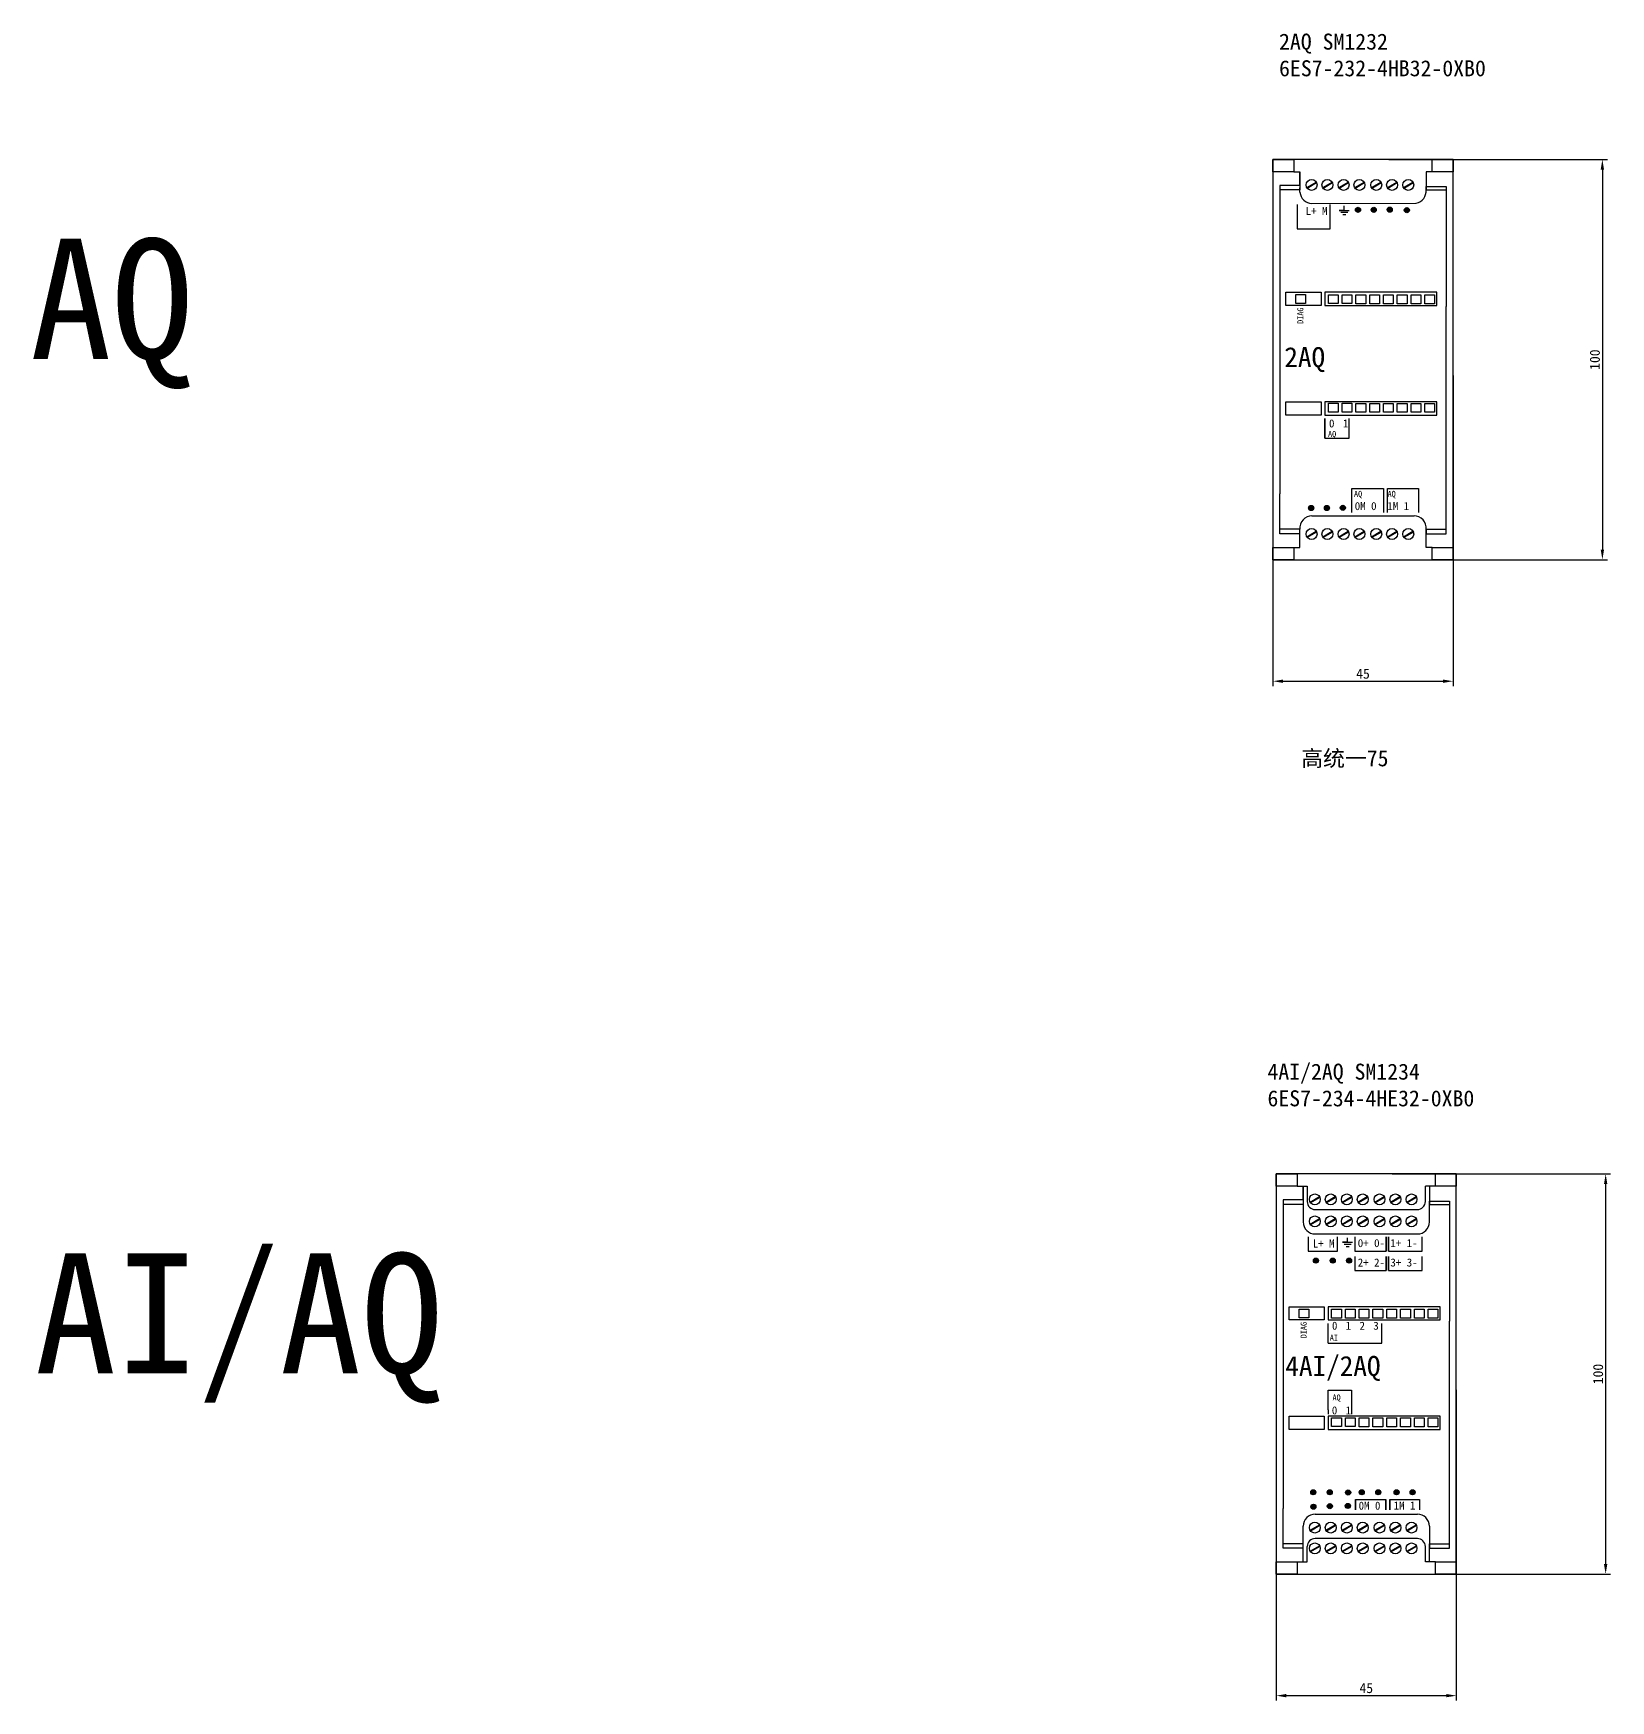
# Model space of a CAD drawing. Header units: millimetres. Extents: x 983 to 2111, y 2638 to 4457.
# Drawn here: x 997.4 to 1391.6, y 2637.6 to 3054.3 of the extents above; entities that cross this region are included whole.
import ezdxf

# ---------------------------------------------------------------- set-up
doc = ezdxf.new("R2010")
doc.units = ezdxf.units.MM
doc.styles.get("Standard").update_dxf_attribs({"font": ''})
doc.styles.get('Standard').set_extended_font_data('SimSun')
doc.dimstyles.new('ISO-25', dxfattribs={"dimtxt": 2.5, "dimasz": 2.5, "dimexe": 1.25, "dimexo": 0.625, "dimtad": 1, "dimtxsty": 'Standard', "dimcen": 2.5, "dimadec": 0, "dimazin": 0, "dimtfac": 1, "dimtmove": 0, "dimatfit": 3, "dimfxl": 1, "dimarcsym": 0})

# ---------------------------------------------------------------- blocks, each defined once
blk = doc.blocks.new('*D173')
at = {"color": 0, "lineweight": -2, "transparency": 16777216}
for p, q in [((1307.24, 2968.82), (1307.24, 2891.16)), ((1352.24, 2968.82), (1352.24, 2891.16)), ((1309.74, 2892.41), (1349.74, 2892.41))]:
    blk.add_line(p, q, dxfattribs=at)
at = {"color": 0, "lineweight": -3, "transparency": 16777216}
for points in [[(1309.74, 2892.83), (1309.74, 2891.99), (1307.24, 2892.41)], [(1349.74, 2892.83), (1349.74, 2891.99), (1352.24, 2892.41)]]:
    blk.add_solid(points, dxfattribs=at)
at = {"layer": 'Defpoints', "color": 0, "lineweight": -3, "transparency": 16777216}
for p in [(1307.24, 2969.44), (1352.24, 2969.44), (1352.24, 2892.41)]:
    blk.add_point(p, dxfattribs=at)
at = {"color": 0, "lineweight": -3, "transparency": 16777216, "insert": (1329.74, 2894.28), "char_height": 2.5, "attachment_point": 5}
blk.add_mtext('45', dxfattribs=at)
blk = doc.blocks.new('*D174')
at = {"color": 0, "lineweight": -2, "transparency": 16777216}
for p, q in [((1336.23, 3022.78), (1390.82, 3022.78)), ((1389.57, 3020.28), (1389.57, 2925.28)), ((1336.23, 2922.78), (1390.82, 2922.78))]:
    blk.add_line(p, q, dxfattribs=at)
at = {"color": 0, "lineweight": -3, "transparency": 16777216}
for points in [[(1389.15, 3020.28), (1389.99, 3020.28), (1389.57, 3022.78)], [(1389.15, 2925.28), (1389.99, 2925.28), (1389.57, 2922.78)]]:
    blk.add_solid(points, dxfattribs=at)
at = {"layer": 'Defpoints', "color": 0, "lineweight": -3, "transparency": 16777216}
for p in [(1335.6, 3022.78), (1335.6, 2922.78), (1389.57, 2922.78)]:
    blk.add_point(p, dxfattribs=at)
at = {"color": 0, "lineweight": -3, "transparency": 16777216, "insert": (1387.7, 2972.78), "char_height": 2.5, "attachment_point": 5, "rotation": 90}
blk.add_mtext('100', dxfattribs=at)
blk = doc.blocks.new('*D177')
at = {"color": 0, "lineweight": -2, "transparency": 16777216}
for p, q in [((1308.06, 2715.3), (1308.06, 2637.64)), ((1353.06, 2715.3), (1353.06, 2637.64)), ((1310.56, 2638.89), (1350.56, 2638.89))]:
    blk.add_line(p, q, dxfattribs=at)
at = {"color": 0, "lineweight": -3, "transparency": 16777216}
for points in [[(1310.56, 2639.31), (1310.56, 2638.48), (1308.06, 2638.89)], [(1350.56, 2639.31), (1350.56, 2638.48), (1353.06, 2638.89)]]:
    blk.add_solid(points, dxfattribs=at)
at = {"layer": 'Defpoints', "color": 0, "lineweight": -3, "transparency": 16777216}
for p in [(1308.06, 2715.93), (1353.06, 2715.93), (1353.06, 2638.89)]:
    blk.add_point(p, dxfattribs=at)
at = {"color": 0, "lineweight": -3, "transparency": 16777216, "insert": (1330.56, 2640.77), "char_height": 2.5, "attachment_point": 5}
blk.add_mtext('45', dxfattribs=at)
blk = doc.blocks.new('*D178')
at = {"color": 0, "lineweight": -2, "transparency": 16777216}
for p, q in [((1337.04, 2769.27), (1391.64, 2769.27)), ((1390.39, 2766.77), (1390.39, 2671.77)), ((1337.04, 2669.27), (1391.64, 2669.27))]:
    blk.add_line(p, q, dxfattribs=at)
at = {"color": 0, "lineweight": -3, "transparency": 16777216}
for points in [[(1389.97, 2766.77), (1390.81, 2766.77), (1390.39, 2769.27)], [(1389.97, 2671.77), (1390.81, 2671.77), (1390.39, 2669.27)]]:
    blk.add_solid(points, dxfattribs=at)
at = {"layer": 'Defpoints', "color": 0, "lineweight": -3, "transparency": 16777216}
for p in [(1336.42, 2769.27), (1336.42, 2669.27), (1390.39, 2669.27)]:
    blk.add_point(p, dxfattribs=at)
at = {"color": 0, "lineweight": -3, "transparency": 16777216, "insert": (1388.51, 2719.27), "char_height": 2.5, "attachment_point": 5, "rotation": 90}
blk.add_mtext('100', dxfattribs=at)
blk = doc.blocks.new('2AQ')
at = {"lineweight": -3}
for p, q in [((1312.48, 3019.7), (1313.98, 3019.7)), ((1313.98, 3019.7), (1313.98, 3016.29)), ((1313.98, 3016.29), (1313.98, 3019.7)), ((1347, 3019.7), (1345.5, 3019.7)), ((1345.5, 3019.7), (1345.5, 3015.19)), ((1313.98, 3016.29), (1308.98, 3016.29)), ((1308.98, 3016.29), (1308.98, 2939.21)), ((1313.98, 3015.19), (1308.98, 3015.19)), ((1313.98, 3016.29), (1313.98, 3015.19)), ((1313.99, 3014.67), (1313.98, 3015.74)), ((1345.5, 3015.19), (1345.5, 3016.02)), ((1345.5, 3016.02), (1350.5, 3016.02)), ((1345.5, 3015.19), (1350.5, 3015.19)), ((1350.5, 3016.02), (1350.5, 3015.19)), ((1350.5, 3015.19), (1350.5, 2986.03)), ((1313.26, 3011.53), (1313.26, 3005.48)), ((1316.98, 3011.84), (1343.04, 3011.89)), ((1321.56, 3005.48), (1321.56, 3011.53)), ((1325.06, 3010.08), (1323.81, 3010.08)), ((1323.81, 3010.08), (1325.06, 3010.08)), ((1325.06, 3009.55), (1324.18, 3009.55)), ((1325.06, 3008.99), (1324.72, 3008.99)), ((1325.06, 3010.08), (1325.06, 3011.22)), ((1325.06, 3010.08), (1326.32, 3010.08)), ((1325.95, 3009.55), (1325.06, 3009.55)), ((1325.41, 3008.99), (1325.06, 3008.99)), ((1313.26, 3005.48), (1321.56, 3005.48)), ((1350.5, 2930.38), (1350.5, 2986.03)), ((1320.17, 2953.13), (1320.17, 2958.08)), ((1320.17, 2958.08), (1320.17, 2953.13)), ((1320.17, 2958.08), (1320.17, 2953.13)), ((1326.24, 2953.13), (1326.24, 2958.08)), ((1320.17, 2953.13), (1325.64, 2953.13)), ((1325.64, 2953.13), (1326.24, 2953.13)), ((1308.98, 2929.28), (1308.98, 2939.21)), ((1326.93, 2934.54), (1326.93, 2940.59)), ((1326.93, 2940.59), (1334.83, 2940.59)), ((1334.83, 2940.59), (1334.83, 2934.54)), ((1335.82, 2934.54), (1335.82, 2940.59)), ((1335.82, 2940.59), (1343.59, 2940.59)), ((1343.59, 2940.59), (1343.59, 2934.54)), ((1316.98, 2933.72), (1342.5, 2933.72)), ((1313.98, 2930.38), (1308.98, 2930.38)), ((1313.98, 2929.28), (1308.98, 2929.28)), ((1313.98, 2929.28), (1313.98, 2930.38)), ((1313.98, 2925.87), (1313.98, 2929.28)), ((1345.5, 2925.87), (1345.5, 2930.38)), ((1345.5, 2930.38), (1350.5, 2930.38)), ((1345.5, 2930.38), (1345.5, 2929.28)), ((1345.5, 2929.28), (1350.5, 2929.28)), ((1350.5, 2929.28), (1350.5, 2930.38)), ((1312.48, 2925.87), (1313.98, 2925.87)), ((1347, 2925.87), (1345.5, 2925.87))]:
    blk.add_line(p, q, dxfattribs=at)
for points in [[(1307.24, 2922.78), (1352.24, 2922.78), (1352.24, 3022.78), (1307.24, 3022.78)], [(1307.24, 3022.78), (1312.48, 3022.78), (1312.48, 3019.7), (1307.24, 3019.7)], [(1347, 3022.78), (1352.24, 3022.78), (1352.24, 3019.7), (1347, 3019.7)], [(1315.7, 3015.77), (1318.04, 3017.12), (1318.15, 3016.93), (1315.81, 3015.58)], [(1319.66, 3015.77), (1322, 3017.12), (1322.11, 3016.93), (1319.77, 3015.58)], [(1323.7, 3015.77), (1326.04, 3017.12), (1326.15, 3016.93), (1323.81, 3015.58)], [(1327.66, 3015.77), (1330, 3017.12), (1330.11, 3016.93), (1327.77, 3015.58)], [(1331.87, 3015.77), (1334.21, 3017.12), (1334.32, 3016.93), (1331.98, 3015.58)], [(1335.83, 3015.77), (1338.17, 3017.12), (1338.28, 3016.93), (1335.94, 3015.58)], [(1339.87, 3015.77), (1342.21, 3017.12), (1342.32, 3016.93), (1339.98, 3015.58)], [(1310.48, 2989.61), (1319.25, 2989.61), (1319.25, 2986.29), (1310.48, 2986.29)], [(1312.95, 2989.03), (1315.39, 2989.03), (1315.39, 2986.8), (1312.95, 2986.8)], [(1320.17, 2986.29), (1348.23, 2986.29), (1348.23, 2989.61), (1320.17, 2989.61)], [(1321.08, 2989), (1323.52, 2989), (1323.52, 2986.77), (1321.08, 2986.77)], [(1324.52, 2989), (1326.97, 2989), (1326.97, 2986.77), (1324.52, 2986.77)], [(1327.97, 2988.99), (1330.42, 2988.99), (1330.42, 2986.76), (1327.97, 2986.76)], [(1331.42, 2988.99), (1333.86, 2988.99), (1333.86, 2986.76), (1331.42, 2986.76)], [(1334.86, 2988.99), (1337.31, 2988.99), (1337.31, 2986.76), (1334.86, 2986.76)], [(1338.31, 2988.99), (1340.75, 2988.99), (1340.75, 2986.76), (1338.31, 2986.76)], [(1341.75, 2988.99), (1344.2, 2988.99), (1344.2, 2986.76), (1341.75, 2986.76)], [(1345.2, 2988.99), (1347.64, 2988.99), (1347.64, 2986.76), (1345.2, 2986.76)], [(1310.48, 2962.25), (1319.25, 2962.25), (1319.25, 2958.93), (1310.48, 2958.93)], [(1320.17, 2958.93), (1348.23, 2958.93), (1348.23, 2962.25), (1320.17, 2962.25)], [(1321.08, 2961.87), (1323.52, 2961.87), (1323.52, 2959.64), (1321.08, 2959.64)], [(1324.52, 2961.87), (1326.97, 2961.87), (1326.97, 2959.64), (1324.52, 2959.64)], [(1327.97, 2961.85), (1330.42, 2961.85), (1330.42, 2959.63), (1327.97, 2959.63)], [(1331.42, 2961.85), (1333.86, 2961.85), (1333.86, 2959.63), (1331.42, 2959.63)], [(1334.86, 2961.85), (1337.31, 2961.85), (1337.31, 2959.63), (1334.86, 2959.63)], [(1338.31, 2961.85), (1340.75, 2961.85), (1340.75, 2959.63), (1338.31, 2959.63)], [(1341.75, 2961.85), (1344.2, 2961.85), (1344.2, 2959.63), (1341.75, 2959.63)], [(1345.2, 2961.85), (1347.64, 2961.85), (1347.64, 2959.63), (1345.2, 2959.63)], [(1315.7, 2928.53), (1318.04, 2929.88), (1318.15, 2929.69), (1315.81, 2928.34)], [(1319.66, 2928.53), (1322, 2929.88), (1322.11, 2929.69), (1319.77, 2928.34)], [(1323.7, 2928.53), (1326.04, 2929.88), (1326.15, 2929.69), (1323.81, 2928.34)], [(1327.66, 2928.53), (1330, 2929.88), (1330.11, 2929.69), (1327.77, 2928.34)], [(1331.87, 2928.53), (1334.21, 2929.88), (1334.32, 2929.69), (1331.98, 2928.34)], [(1335.83, 2928.53), (1338.17, 2929.88), (1338.28, 2929.69), (1335.94, 2928.34)], [(1339.87, 2928.53), (1342.21, 2929.88), (1342.32, 2929.69), (1339.98, 2928.34)], [(1307.24, 2925.87), (1312.48, 2925.87), (1312.48, 2922.78), (1307.24, 2922.78)], [(1347, 2925.87), (1352.24, 2925.87), (1352.24, 2922.78), (1347, 2922.78)]]:
    blk.add_lwpolyline(points, close=True, dxfattribs=at)
for centre, radius in [((1316.88, 3016.44), 1.36), ((1320.84, 3016.44), 1.36), ((1324.88, 3016.44), 1.36), ((1328.84, 3016.44), 1.36), ((1333.05, 3016.44), 1.36), ((1337.01, 3016.44), 1.36), ((1341.05, 3016.44), 1.36), ((1328.49, 3010.21), 0.636), ((1328.49, 3010.21), 0.636), ((1328.49, 3010.21), 0.636), ((1328.49, 3010.21), 0.585), ((1328.49, 3010.21), 0.527), ((1328.49, 3010.21), 0.527), ((1328.49, 3010.21), 0.479), ((1328.49, 3010.21), 0.426), ((1328.49, 3010.21), 0.372), ((1328.49, 3010.21), 0.309), ((1328.49, 3010.21), 0.258), ((1328.49, 3010.21), 0.207), ((1328.49, 3010.21), 0.154), ((1328.49, 3010.21), 0.116), ((1328.49, 3010.21), 0.0731), ((1328.49, 3010.21), 0.0407), ((1332.42, 3010.21), 0.636), ((1332.42, 3010.21), 0.636), ((1332.42, 3010.21), 0.636), ((1332.42, 3010.21), 0.585), ((1332.42, 3010.21), 0.527), ((1332.42, 3010.21), 0.527), ((1332.42, 3010.21), 0.479), ((1332.42, 3010.21), 0.426), ((1332.42, 3010.21), 0.372), ((1332.42, 3010.21), 0.309), ((1332.42, 3010.21), 0.258), ((1332.42, 3010.21), 0.207), ((1332.42, 3010.21), 0.154), ((1332.42, 3010.21), 0.116), ((1332.42, 3010.21), 0.0731), ((1332.42, 3010.21), 0.0407), ((1336.41, 3010.26), 0.636), ((1336.41, 3010.26), 0.636), ((1336.41, 3010.26), 0.636), ((1336.41, 3010.26), 0.585), ((1336.41, 3010.26), 0.527), ((1336.41, 3010.26), 0.527), ((1336.41, 3010.26), 0.479), ((1336.41, 3010.26), 0.426), ((1336.41, 3010.26), 0.372), ((1336.41, 3010.26), 0.309), ((1336.41, 3010.26), 0.258), ((1336.41, 3010.26), 0.207), ((1336.41, 3010.26), 0.154), ((1336.41, 3010.26), 0.116), ((1336.41, 3010.26), 0.0731), ((1336.41, 3010.26), 0.0407), ((1340.69, 3010.14), 0.636), ((1340.69, 3010.14), 0.636), ((1340.69, 3010.14), 0.636), ((1340.69, 3010.14), 0.585), ((1340.69, 3010.14), 0.527), ((1340.69, 3010.14), 0.527), ((1340.69, 3010.14), 0.479), ((1340.69, 3010.14), 0.426), ((1340.69, 3010.14), 0.372), ((1340.69, 3010.14), 0.309), ((1340.69, 3010.14), 0.258), ((1340.69, 3010.14), 0.207), ((1340.69, 3010.14), 0.154), ((1340.69, 3010.14), 0.116), ((1340.69, 3010.14), 0.0731), ((1340.69, 3010.14), 0.0407), ((1316.78, 2935.7), 0.636), ((1316.78, 2935.7), 0.636), ((1316.78, 2935.7), 0.636), ((1316.78, 2935.7), 0.585), ((1316.78, 2935.7), 0.527), ((1316.78, 2935.7), 0.527), ((1316.78, 2935.7), 0.479), ((1316.78, 2935.7), 0.426), ((1316.78, 2935.7), 0.372), ((1316.78, 2935.7), 0.309), ((1316.78, 2935.7), 0.258), ((1316.78, 2935.7), 0.207), ((1316.78, 2935.7), 0.154), ((1316.78, 2935.7), 0.116), ((1316.78, 2935.7), 0.0731), ((1316.78, 2935.7), 0.0407), ((1320.71, 2935.7), 0.636), ((1320.71, 2935.7), 0.636), ((1320.71, 2935.7), 0.636), ((1320.71, 2935.7), 0.585), ((1320.71, 2935.7), 0.527), ((1320.71, 2935.7), 0.527), ((1320.71, 2935.7), 0.479), ((1320.71, 2935.7), 0.426), ((1320.71, 2935.7), 0.372), ((1320.71, 2935.7), 0.309), ((1320.71, 2935.7), 0.258), ((1320.71, 2935.7), 0.207), ((1320.71, 2935.7), 0.154), ((1320.71, 2935.7), 0.116), ((1320.71, 2935.7), 0.0731), ((1320.71, 2935.7), 0.0407), ((1324.69, 2935.75), 0.636), ((1324.69, 2935.75), 0.636), ((1324.69, 2935.75), 0.636), ((1324.69, 2935.75), 0.585), ((1324.69, 2935.75), 0.527), ((1324.69, 2935.75), 0.527), ((1324.69, 2935.75), 0.479), ((1324.69, 2935.75), 0.426), ((1324.69, 2935.75), 0.372), ((1324.69, 2935.75), 0.309), ((1324.69, 2935.75), 0.258), ((1324.69, 2935.75), 0.207), ((1324.69, 2935.75), 0.154), ((1324.69, 2935.75), 0.116), ((1324.69, 2935.75), 0.0731), ((1324.69, 2935.75), 0.0407), ((1316.88, 2929.2), 1.36), ((1320.84, 2929.2), 1.36), ((1324.88, 2929.2), 1.36), ((1328.84, 2929.2), 1.36), ((1333.05, 2929.2), 1.36), ((1337.01, 2929.2), 1.36), ((1341.05, 2929.2), 1.36)]:
    blk.add_circle(centre, radius, dxfattribs=at)
for centre, radius, start, end in [((1316.98, 3014.84), 3, 183.3653, 270), ((1342.48, 3014.87), 3.03, 280.6413, 5.9438), ((1317, 2930.7), 3.03, 90.22, 185.9772), ((1342.49, 2930.7), 3.03, 354.0229, 89.78)]:
    blk.add_arc(centre, radius, start, end, dxfattribs=at)
at = {"lineweight": -3, "attachment_point": 1}
for s, width, insert, char_height in [('L+ M', 20.5662, (1315.41, 3010.94), 2), ('2AQ', 20.0767, (1310.07, 2975.9), 5), ('AQ', 6.8613, (1321, 2954.95), 1.5), ('0 ', 2, (1321.24, 2957.84), 2), ('1 ', 2, (1324.69, 2957.84), 2), ('AQ ', 2, (1327.49, 2939.98), 1.5), ('AQ ', 2, (1335.88, 2939.98), 1.5), ('0M 0  1M 1 ', 23.1096, (1327.68, 2937.19), 2)]:
    blk.add_mtext_dynamic_manual_height_columns(s, width=width, gutter_width=12.5, heights=[0], dxfattribs=dict(at, insert=insert, char_height=char_height))
at = {"lineweight": -3, "insert": (1313.32, 2981.72), "char_height": 1.5, "attachment_point": 1, "rotation": 90}
blk.add_mtext_dynamic_manual_height_columns('DIAG', width=6.8613, gutter_width=12.5, heights=[0], dxfattribs=at)
blk = doc.blocks.new('4AI2AQ')
at = {"lineweight": -3}
for p, q in [((1314.8, 2762.77), (1309.8, 2762.77)), ((1309.8, 2762.77), (1309.8, 2685.69)), ((1313.3, 2766.18), (1314.8, 2766.18)), ((1314.8, 2766.18), (1314.8, 2762.77)), ((1314.8, 2762.77), (1314.8, 2766.18)), ((1314.8, 2766.18), (1315.8, 2766.18)), ((1314.8, 2762.77), (1314.8, 2761.67)), ((1315.8, 2766.18), (1315.8, 2762.38)), ((1346.32, 2766.18), (1345.32, 2766.18)), ((1345.32, 2762.38), (1345.32, 2766.18)), ((1347.82, 2766.18), (1346.32, 2766.18)), ((1346.32, 2766.18), (1346.32, 2761.67)), ((1314.8, 2761.67), (1309.8, 2761.67)), ((1314.8, 2761.67), (1314.8, 2757.27)), ((1317.8, 2760.38), (1343.32, 2760.38)), ((1346.32, 2761.67), (1346.32, 2762.51)), ((1346.32, 2762.51), (1351.32, 2762.51)), ((1346.32, 2761.67), (1351.32, 2761.67)), ((1346.32, 2757.27), (1346.32, 2761.67)), ((1351.32, 2762.51), (1351.32, 2761.67)), ((1351.32, 2761.67), (1351.32, 2732.52)), ((1317.8, 2754.27), (1343.32, 2754.27)), ((1316.02, 2753.52), (1316.02, 2749.98)), ((1323.39, 2749.98), (1323.39, 2753.52)), ((1325.9, 2752.19), (1324.65, 2752.19)), ((1324.65, 2752.19), (1325.9, 2752.19)), ((1325.9, 2751.65), (1325.01, 2751.65)), ((1325.9, 2751.09), (1325.55, 2751.09)), ((1325.9, 2752.19), (1325.9, 2753.32)), ((1325.9, 2752.19), (1327.15, 2752.19)), ((1326.79, 2751.65), (1325.9, 2751.65)), ((1326.25, 2751.09), (1325.9, 2751.09)), ((1327.73, 2753.52), (1327.73, 2749.98)), ((1327.73, 2753.52), (1327.73, 2749.98)), ((1335.56, 2749.98), (1335.56, 2753.52)), ((1335.56, 2753.52), (1335.56, 2749.98)), ((1336.13, 2749.98), (1336.13, 2753.52)), ((1336.13, 2753.52), (1336.13, 2749.98)), ((1344.54, 2749.98), (1344.54, 2753.52)), ((1344.54, 2749.98), (1344.54, 2753.52)), ((1316.02, 2749.98), (1323.39, 2749.98)), ((1327.73, 2749.98), (1335.56, 2749.98)), ((1327.73, 2748.67), (1327.73, 2745.13)), ((1327.73, 2748.67), (1327.73, 2745.13)), ((1335.56, 2745.13), (1335.56, 2748.67)), ((1335.56, 2748.67), (1335.56, 2745.13)), ((1336.13, 2749.98), (1336.13, 2749.98)), ((1336.13, 2749.98), (1344.54, 2749.98)), ((1336.13, 2745.13), (1336.13, 2748.67)), ((1336.13, 2748.67), (1336.13, 2745.13)), ((1344.54, 2745.13), (1344.54, 2748.67)), ((1344.54, 2745.13), (1344.54, 2748.67)), ((1327.73, 2745.13), (1335.56, 2745.13)), ((1336.13, 2745.13), (1336.13, 2745.13)), ((1336.13, 2745.13), (1344.54, 2745.13)), ((1320.99, 2726.97), (1320.99, 2731.92)), ((1334.41, 2726.97), (1334.41, 2731.92)), ((1351.32, 2676.86), (1351.32, 2732.52)), ((1320.99, 2726.97), (1334.41, 2726.97)), ((1320.99, 2710.28), (1320.99, 2715.23)), ((1320.99, 2710.28), (1320.99, 2715.23)), ((1320.99, 2715.23), (1326.86, 2715.23)), ((1326.86, 2715.23), (1326.86, 2710.28)), ((1320.99, 2710.28), (1320.99, 2709.28)), ((1326.86, 2710.28), (1326.86, 2709.28)), ((1327.86, 2687.88), (1327.86, 2685.34)), ((1327.86, 2685.34), (1327.86, 2687.88)), ((1327.86, 2685.34), (1327.86, 2687.88)), ((1327.86, 2687.88), (1335.46, 2687.88)), ((1335.46, 2687.88), (1335.46, 2685.34)), ((1335.46, 2685.34), (1335.46, 2687.88)), ((1336.43, 2687.88), (1336.43, 2685.34)), ((1336.43, 2685.34), (1336.43, 2687.88)), ((1336.43, 2687.88), (1343.83, 2687.88)), ((1343.83, 2687.88), (1343.83, 2685.34)), ((1309.8, 2675.76), (1309.8, 2685.69)), ((1317.8, 2684.26), (1343.32, 2684.26)), ((1314.8, 2676.86), (1314.8, 2681.26)), ((1346.32, 2681.26), (1346.32, 2676.31)), ((1314.8, 2676.86), (1309.8, 2676.86)), ((1314.8, 2675.76), (1309.8, 2675.76)), ((1314.8, 2675.76), (1314.8, 2676.86)), ((1314.8, 2672.35), (1314.8, 2675.76)), ((1315.8, 2672.35), (1315.8, 2676.15)), ((1343.32, 2678.15), (1317.8, 2678.15)), ((1345.32, 2672.35), (1345.32, 2676.15)), ((1346.32, 2672.35), (1346.32, 2676.86)), ((1346.32, 2676.86), (1351.32, 2676.86)), ((1346.32, 2676.86), (1346.32, 2675.76)), ((1346.32, 2675.76), (1351.32, 2675.76)), ((1351.32, 2675.76), (1351.32, 2676.86)), ((1313.3, 2672.35), (1314.8, 2672.35)), ((1314.8, 2672.35), (1315.8, 2672.35)), ((1346.32, 2672.35), (1345.32, 2672.35)), ((1347.82, 2672.35), (1346.32, 2672.35))]:
    blk.add_line(p, q, dxfattribs=at)
for points in [[(1308.06, 2669.27), (1353.06, 2669.27), (1353.06, 2769.27), (1308.06, 2769.27)], [(1308.06, 2769.27), (1313.3, 2769.27), (1313.3, 2766.18), (1308.06, 2766.18)], [(1347.82, 2769.27), (1353.06, 2769.27), (1353.06, 2766.18), (1347.82, 2766.18)], [(1316.52, 2762.25), (1318.86, 2763.6), (1318.97, 2763.41), (1316.63, 2762.06)], [(1320.48, 2762.25), (1322.82, 2763.6), (1322.93, 2763.41), (1320.59, 2762.06)], [(1324.52, 2762.25), (1326.86, 2763.6), (1326.97, 2763.41), (1324.63, 2762.06)], [(1328.48, 2762.25), (1330.82, 2763.6), (1330.93, 2763.41), (1328.59, 2762.06)], [(1332.69, 2762.25), (1335.03, 2763.6), (1335.14, 2763.41), (1332.8, 2762.06)], [(1336.64, 2762.25), (1338.98, 2763.6), (1339.1, 2763.41), (1336.76, 2762.06)], [(1340.69, 2762.25), (1343.03, 2763.6), (1343.14, 2763.41), (1340.8, 2762.06)], [(1316.52, 2756.75), (1318.86, 2758.1), (1318.97, 2757.9), (1316.63, 2756.55)], [(1320.48, 2756.75), (1322.82, 2758.1), (1322.93, 2757.9), (1320.59, 2756.55)], [(1324.52, 2756.75), (1326.86, 2758.1), (1326.97, 2757.9), (1324.63, 2756.55)], [(1328.48, 2756.75), (1330.82, 2758.1), (1330.93, 2757.9), (1328.59, 2756.55)], [(1332.69, 2756.75), (1335.03, 2758.1), (1335.14, 2757.9), (1332.8, 2756.55)], [(1336.64, 2756.75), (1338.98, 2758.1), (1339.1, 2757.9), (1336.76, 2756.55)], [(1340.69, 2756.75), (1343.03, 2758.1), (1343.14, 2757.9), (1340.8, 2756.55)], [(1311.3, 2736.1), (1320.07, 2736.1), (1320.07, 2732.78), (1311.3, 2732.78)], [(1313.76, 2735.51), (1316.21, 2735.51), (1316.21, 2733.28), (1313.76, 2733.28)], [(1320.99, 2732.78), (1349.05, 2732.78), (1349.05, 2736.1), (1320.99, 2736.1)], [(1321.9, 2735.48), (1324.34, 2735.48), (1324.34, 2733.26), (1321.9, 2733.26)], [(1325.34, 2735.48), (1327.79, 2735.48), (1327.79, 2733.26), (1325.34, 2733.26)], [(1328.79, 2735.47), (1331.23, 2735.47), (1331.23, 2733.24), (1328.79, 2733.24)], [(1332.23, 2735.47), (1334.68, 2735.47), (1334.68, 2733.24), (1332.23, 2733.24)], [(1335.68, 2735.47), (1338.12, 2735.47), (1338.12, 2733.24), (1335.68, 2733.24)], [(1339.12, 2735.47), (1341.57, 2735.47), (1341.57, 2733.24), (1339.12, 2733.24)], [(1342.57, 2735.47), (1345.02, 2735.47), (1345.02, 2733.24), (1342.57, 2733.24)], [(1346.02, 2735.47), (1348.46, 2735.47), (1348.46, 2733.24), (1346.02, 2733.24)], [(1311.3, 2708.74), (1320.07, 2708.74), (1320.07, 2705.42), (1311.3, 2705.42)], [(1320.99, 2705.42), (1349.05, 2705.42), (1349.05, 2708.74), (1320.99, 2708.74)], [(1321.9, 2708.35), (1324.34, 2708.35), (1324.34, 2706.12), (1321.9, 2706.12)], [(1325.34, 2708.35), (1327.79, 2708.35), (1327.79, 2706.12), (1325.34, 2706.12)], [(1328.79, 2708.34), (1331.23, 2708.34), (1331.23, 2706.11), (1328.79, 2706.11)], [(1332.23, 2708.34), (1334.68, 2708.34), (1334.68, 2706.11), (1332.23, 2706.11)], [(1335.68, 2708.34), (1338.12, 2708.34), (1338.12, 2706.11), (1335.68, 2706.11)], [(1339.12, 2708.34), (1341.57, 2708.34), (1341.57, 2706.11), (1339.12, 2706.11)], [(1342.57, 2708.34), (1345.02, 2708.34), (1345.02, 2706.11), (1342.57, 2706.11)], [(1346.02, 2708.34), (1348.46, 2708.34), (1348.46, 2706.11), (1346.02, 2706.11)], [(1316.52, 2680.22), (1318.86, 2681.57), (1318.97, 2681.38), (1316.63, 2680.02)], [(1320.48, 2680.22), (1322.82, 2681.57), (1322.93, 2681.38), (1320.59, 2680.02)], [(1324.52, 2680.22), (1326.86, 2681.57), (1326.97, 2681.38), (1324.63, 2680.02)], [(1328.48, 2680.22), (1330.82, 2681.57), (1330.93, 2681.38), (1328.59, 2680.02)], [(1332.69, 2680.22), (1335.03, 2681.57), (1335.14, 2681.38), (1332.8, 2680.02)], [(1336.64, 2680.22), (1338.98, 2681.57), (1339.1, 2681.38), (1336.76, 2680.02)], [(1340.69, 2680.22), (1343.03, 2681.57), (1343.14, 2681.38), (1340.8, 2680.02)], [(1316.52, 2675.01), (1318.86, 2676.37), (1318.97, 2676.17), (1316.63, 2674.82)], [(1320.48, 2675.01), (1322.82, 2676.37), (1322.93, 2676.17), (1320.59, 2674.82)], [(1324.52, 2675.01), (1326.86, 2676.37), (1326.97, 2676.17), (1324.63, 2674.82)], [(1328.48, 2675.01), (1330.82, 2676.37), (1330.93, 2676.17), (1328.59, 2674.82)], [(1332.69, 2675.01), (1335.03, 2676.37), (1335.14, 2676.17), (1332.8, 2674.82)], [(1336.64, 2675.01), (1338.98, 2676.37), (1339.1, 2676.17), (1336.76, 2674.82)], [(1340.69, 2675.01), (1343.03, 2676.37), (1343.14, 2676.17), (1340.8, 2674.82)], [(1308.06, 2672.35), (1313.3, 2672.35), (1313.3, 2669.27), (1308.06, 2669.27)], [(1347.82, 2672.35), (1353.06, 2672.35), (1353.06, 2669.27), (1347.82, 2669.27)]]:
    blk.add_lwpolyline(points, close=True, dxfattribs=at)
for centre, radius in [((1317.7, 2762.92), 1.36), ((1321.66, 2762.92), 1.36), ((1325.7, 2762.92), 1.36), ((1329.66, 2762.92), 1.36), ((1333.87, 2762.92), 1.36), ((1337.83, 2762.92), 1.36), ((1341.87, 2762.92), 1.36), ((1317.7, 2757.42), 1.36), ((1321.66, 2757.42), 1.36), ((1325.7, 2757.42), 1.36), ((1329.66, 2757.42), 1.36), ((1333.87, 2757.42), 1.36), ((1337.83, 2757.42), 1.36), ((1341.87, 2757.42), 1.36), ((1317.98, 2747.61), 0.636), ((1317.98, 2747.61), 0.636), ((1317.98, 2747.61), 0.636), ((1317.98, 2747.61), 0.585), ((1317.98, 2747.61), 0.527), ((1317.98, 2747.61), 0.527), ((1317.98, 2747.61), 0.479), ((1317.98, 2747.61), 0.426), ((1317.98, 2747.61), 0.372), ((1317.98, 2747.61), 0.309), ((1317.98, 2747.61), 0.258), ((1317.98, 2747.61), 0.207), ((1317.98, 2747.61), 0.154), ((1317.98, 2747.61), 0.116), ((1317.98, 2747.61), 0.0731), ((1317.98, 2747.61), 0.0407), ((1322.17, 2747.61), 0.636), ((1322.17, 2747.61), 0.636), ((1322.17, 2747.61), 0.636), ((1322.17, 2747.61), 0.585), ((1322.17, 2747.61), 0.527), ((1322.17, 2747.61), 0.527), ((1322.17, 2747.61), 0.479), ((1322.17, 2747.61), 0.426), ((1322.17, 2747.61), 0.372), ((1322.17, 2747.61), 0.309), ((1322.17, 2747.61), 0.258), ((1322.17, 2747.61), 0.207), ((1322.17, 2747.61), 0.154), ((1322.17, 2747.61), 0.116), ((1322.17, 2747.61), 0.0731), ((1322.17, 2747.61), 0.0407), ((1326.26, 2747.61), 0.636), ((1326.26, 2747.61), 0.636), ((1326.26, 2747.61), 0.636), ((1326.26, 2747.61), 0.585), ((1326.26, 2747.61), 0.527), ((1326.26, 2747.61), 0.527), ((1326.26, 2747.61), 0.479), ((1326.26, 2747.61), 0.426), ((1326.26, 2747.61), 0.372), ((1326.26, 2747.61), 0.309), ((1326.26, 2747.61), 0.258), ((1326.26, 2747.61), 0.207), ((1326.26, 2747.61), 0.154), ((1326.26, 2747.61), 0.116), ((1326.26, 2747.61), 0.0731), ((1326.26, 2747.61), 0.0407), ((1317.32, 2689.71), 0.636), ((1317.32, 2689.71), 0.636), ((1317.32, 2689.71), 0.636), ((1317.32, 2689.71), 0.585), ((1317.32, 2689.71), 0.527), ((1317.32, 2689.71), 0.527), ((1317.32, 2689.71), 0.479), ((1317.32, 2689.71), 0.426), ((1317.32, 2689.71), 0.372), ((1317.32, 2689.71), 0.309), ((1317.32, 2689.71), 0.258), ((1317.32, 2689.71), 0.207), ((1317.32, 2689.71), 0.154), ((1317.32, 2689.71), 0.116), ((1317.32, 2689.71), 0.0731), ((1317.32, 2689.71), 0.0407), ((1321.43, 2689.71), 0.636), ((1321.43, 2689.71), 0.636), ((1321.43, 2689.71), 0.636), ((1321.43, 2689.71), 0.585), ((1321.43, 2689.71), 0.527), ((1321.43, 2689.71), 0.527), ((1321.43, 2689.71), 0.479), ((1321.43, 2689.71), 0.426), ((1321.43, 2689.71), 0.372), ((1321.43, 2689.71), 0.309), ((1321.43, 2689.71), 0.258), ((1321.43, 2689.71), 0.207), ((1321.43, 2689.71), 0.154), ((1321.43, 2689.71), 0.116), ((1321.43, 2689.71), 0.0731), ((1321.43, 2689.71), 0.0407), ((1326.02, 2689.66), 0.636), ((1326.02, 2689.66), 0.636), ((1326.02, 2689.66), 0.636), ((1326.02, 2689.66), 0.585), ((1326.02, 2689.66), 0.527), ((1326.02, 2689.66), 0.527), ((1326.02, 2689.66), 0.479), ((1326.02, 2689.66), 0.426), ((1326.02, 2689.66), 0.372), ((1326.02, 2689.66), 0.309), ((1326.02, 2689.66), 0.258), ((1326.02, 2689.66), 0.207), ((1326.02, 2689.66), 0.154), ((1326.02, 2689.66), 0.116), ((1326.02, 2689.66), 0.0731), ((1326.02, 2689.66), 0.0407), ((1329.43, 2689.71), 0.636), ((1329.43, 2689.71), 0.636), ((1329.43, 2689.71), 0.636), ((1329.43, 2689.71), 0.585), ((1329.43, 2689.71), 0.527), ((1329.43, 2689.71), 0.527), ((1329.43, 2689.71), 0.479), ((1329.43, 2689.71), 0.426), ((1329.43, 2689.71), 0.372), ((1329.43, 2689.71), 0.309), ((1329.43, 2689.71), 0.258), ((1329.43, 2689.71), 0.207), ((1329.43, 2689.71), 0.154), ((1329.43, 2689.71), 0.116), ((1329.43, 2689.71), 0.0731), ((1329.43, 2689.71), 0.0407), ((1333.54, 2689.71), 0.636), ((1333.54, 2689.71), 0.636), ((1333.54, 2689.71), 0.636), ((1333.54, 2689.71), 0.585), ((1333.54, 2689.71), 0.527), ((1333.54, 2689.71), 0.527), ((1333.54, 2689.71), 0.479), ((1333.54, 2689.71), 0.426), ((1333.54, 2689.71), 0.372), ((1333.54, 2689.71), 0.309), ((1333.54, 2689.71), 0.258), ((1333.54, 2689.71), 0.207), ((1333.54, 2689.71), 0.154), ((1333.54, 2689.71), 0.116), ((1333.54, 2689.71), 0.0731), ((1333.54, 2689.71), 0.0407), ((1338.13, 2689.71), 0.636), ((1338.13, 2689.71), 0.636), ((1338.13, 2689.71), 0.636), ((1338.13, 2689.71), 0.585), ((1338.13, 2689.71), 0.527), ((1338.13, 2689.71), 0.527), ((1338.13, 2689.71), 0.479), ((1338.13, 2689.71), 0.426), ((1338.13, 2689.71), 0.372), ((1338.13, 2689.71), 0.309), ((1338.13, 2689.71), 0.258), ((1338.13, 2689.71), 0.207), ((1338.13, 2689.71), 0.154), ((1338.13, 2689.71), 0.116), ((1338.13, 2689.71), 0.0731), ((1338.13, 2689.71), 0.0407), ((1342.13, 2689.71), 0.636), ((1342.13, 2689.71), 0.636), ((1342.13, 2689.71), 0.636), ((1342.13, 2689.71), 0.585), ((1342.13, 2689.71), 0.527), ((1342.13, 2689.71), 0.527), ((1342.13, 2689.71), 0.479), ((1342.13, 2689.71), 0.426), ((1342.13, 2689.71), 0.372), ((1342.13, 2689.71), 0.309), ((1342.13, 2689.71), 0.258), ((1342.13, 2689.71), 0.207), ((1342.13, 2689.71), 0.154), ((1342.13, 2689.71), 0.116), ((1342.13, 2689.71), 0.0731), ((1342.13, 2689.71), 0.0407), ((1317.34, 2686.11), 0.636), ((1317.34, 2686.11), 0.636), ((1317.34, 2686.11), 0.636), ((1317.34, 2686.11), 0.585), ((1317.34, 2686.11), 0.527), ((1317.34, 2686.11), 0.527), ((1317.34, 2686.11), 0.479), ((1317.34, 2686.11), 0.426), ((1317.34, 2686.11), 0.372), ((1317.34, 2686.11), 0.309), ((1317.34, 2686.11), 0.258), ((1317.34, 2686.11), 0.207), ((1317.34, 2686.11), 0.154), ((1317.34, 2686.11), 0.116), ((1317.34, 2686.11), 0.0731), ((1317.34, 2686.11), 0.0407), ((1321.45, 2686.25), 0.636), ((1321.45, 2686.25), 0.636), ((1321.45, 2686.25), 0.636), ((1321.45, 2686.25), 0.585), ((1321.45, 2686.25), 0.527), ((1321.45, 2686.25), 0.527), ((1321.45, 2686.25), 0.479), ((1321.45, 2686.25), 0.426), ((1321.45, 2686.25), 0.372), ((1321.45, 2686.25), 0.309), ((1321.45, 2686.25), 0.258), ((1321.45, 2686.25), 0.207), ((1321.45, 2686.25), 0.154), ((1321.45, 2686.25), 0.116), ((1321.45, 2686.25), 0.0731), ((1321.45, 2686.25), 0.0407), ((1325.95, 2686.3), 0.636), ((1325.95, 2686.3), 0.636), ((1325.95, 2686.3), 0.636), ((1325.95, 2686.3), 0.585), ((1325.95, 2686.3), 0.527), ((1325.95, 2686.3), 0.527), ((1325.95, 2686.3), 0.479), ((1325.95, 2686.3), 0.426), ((1325.95, 2686.3), 0.372), ((1325.95, 2686.3), 0.309), ((1325.95, 2686.3), 0.258), ((1325.95, 2686.3), 0.207), ((1325.95, 2686.3), 0.154), ((1325.95, 2686.3), 0.116), ((1325.95, 2686.3), 0.0731), ((1325.95, 2686.3), 0.0407), ((1317.7, 2680.89), 1.36), ((1321.66, 2680.89), 1.36), ((1325.7, 2680.89), 1.36), ((1329.66, 2680.89), 1.36), ((1333.87, 2680.89), 1.36), ((1337.83, 2680.89), 1.36), ((1341.87, 2680.89), 1.36), ((1317.7, 2675.69), 1.36), ((1321.66, 2675.69), 1.36), ((1325.7, 2675.69), 1.36), ((1329.66, 2675.69), 1.36), ((1333.87, 2675.69), 1.36), ((1337.83, 2675.69), 1.36), ((1341.87, 2675.69), 1.36)]:
    blk.add_circle(centre, radius, dxfattribs=at)
for centre, radius, start, end in [((1317.8, 2762.38), 2, 180, 270), ((1343.32, 2762.38), 2, 270, 0), ((1317.8, 2757.27), 3, 180, 270), ((1343.32, 2757.27), 3, 270, 0), ((1317.8, 2681.26), 3, 90, 180), ((1343.32, 2681.26), 3, 0, 90), ((1317.8, 2676.15), 2, 90, 180), ((1343.32, 2676.15), 2, 0, 90)]:
    blk.add_arc(centre, radius, start, end, dxfattribs=at)
at = {"lineweight": -3, "attachment_point": 1}
for s, width, insert, char_height in [('L+ M', 20.5662, (1317.18, 2752.89), 2), ('0+ 0- 1+ 1-  ', 20.5662, (1328.43, 2752.99), 2), ('2+ 2- 3+ 3-  ', 20.5662, (1328.43, 2748.14), 2), ('0 ', 2, (1321.98, 2732.35), 2), ('1 ', 2, (1325.43, 2732.35), 2), ('2 ', 2, (1328.87, 2732.35), 2), ('3 ', 2, (1332.32, 2732.34), 2), ('AI', 6.8613, (1321.44, 2729.09), 1.5), ('4AI/2AQ', 20.0767, (1310.32, 2723.79), 5), ('AQ', 6.8613, (1322.12, 2714.16), 1.5), ('0 ', 2, (1321.95, 2711.19), 2), ('1 ', 2, (1325.4, 2711.19), 2), ('0M 0', 7.4051, (1328.65, 2687.37), 2), ('1M 1', 20.5662, (1337.4, 2687.41), 2)]:
    blk.add_mtext_dynamic_manual_height_columns(s, width=width, gutter_width=12.5, heights=[0], dxfattribs=dict(at, insert=insert, char_height=char_height))
at = {"lineweight": -3, "insert": (1314.14, 2728.2), "char_height": 1.5, "attachment_point": 1, "rotation": 90}
blk.add_mtext_dynamic_manual_height_columns('DIAG', width=6.8613, gutter_width=12.5, heights=[0], dxfattribs=at)

msp = doc.modelspace()

# ---------------------------------------------------------------- block references
at = {"lineweight": -3}
for name in ['2AQ', '4AI2AQ']:
    msp.add_blockref(name, (0, 0), dxfattribs=at)

# ---------------------------------------------------------------- texts
at = {"lineweight": -3, "attachment_point": 1}
for s, width, insert, char_height in [('2AQ SM1232\\P6ES7-232-4HB32-0XB0', 71.44489, (1308.752, 3054.257), 4), ('AQ', 181.32432, (996.533, 3002.975), 30), ('高统一75', 71.44489, (1314.301, 2875.142), 4), ('4AI/2AQ SM1234\\P6ES7-234-4HE32-0XB0', 71.44489, (1305.855, 2796.838), 4), ('AI/AQ', 181.32432, (997.72, 2749.434), 30)]:
    msp.add_mtext_dynamic_manual_height_columns(s, width=width, gutter_width=12.5, heights=[0], dxfattribs=dict(at, insert=insert, char_height=char_height))

# ---------------------------------------------------------------- dimensions: what is measured, and where the dimension line sits
at = {"lineweight": -3}
for base, p1, p2, picture, middle in [((1389.571, 2922.784), (1335.601, 3022.784), (1335.601, 2922.784), '*D174', (1387.696, 2972.784)), ((1390.39, 2669.267), (1336.42, 2769.267), (1336.42, 2669.267), '*D178', (1388.515, 2719.267))]:
    dim = msp.add_linear_dim(base=base, p1=p1, p2=p2, angle=90, dimstyle='ISO-25', dxfattribs=at)
    dim.commit()
    dim.dimension.update_dxf_attribs({"geometry": picture, "text_midpoint": middle})
for base, p1, p2, picture, middle in [((1352.241, 2892.409), (1307.241, 2969.444), (1352.241, 2969.444), '*D173', (1329.741, 2894.284)), ((1353.059, 2638.892), (1308.059, 2715.927), (1353.059, 2715.927), '*D177', (1330.559, 2640.767))]:
    dim = msp.add_linear_dim(base=base, p1=p1, p2=p2, dimstyle='ISO-25', dxfattribs=at)
    dim.commit()
    dim.dimension.update_dxf_attribs({"geometry": picture, "text_midpoint": middle})

doc.saveas('drawing.dxf')
